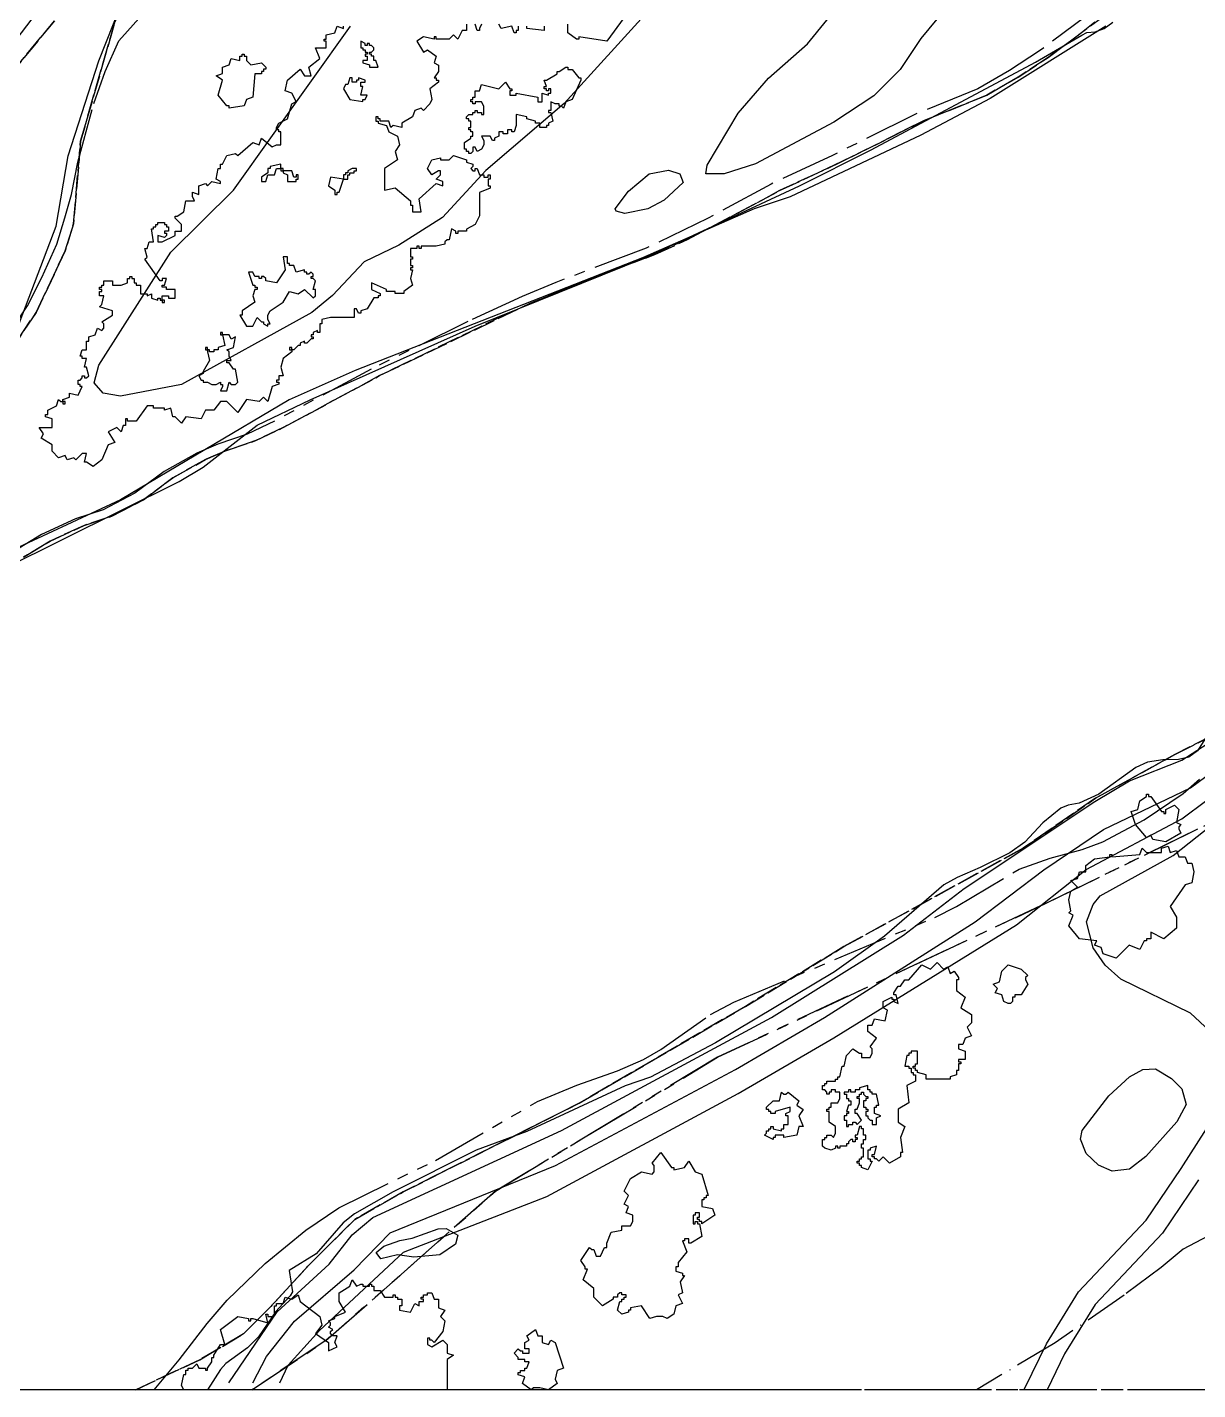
# Model space of a CAD drawing. Header units: metres. Extents: x -400 to 800, y -650 to 500.
# Drawn here: x 329.3 to 464.9, y -650 to -492.1 of the extents above; entities that cross this region are included whole.
import ezdxf

# ---------------------------------------------------------------- set-up
doc = ezdxf.new("R2010")
doc.units = ezdxf.units.M
doc.header["$LTSCALE"] = 2
for name, pattern in [('DASHDOT', [3.556, 2.54, -0.508, 0, -0.508]), ('DASHED', [1.524, 1.27, -0.254]), ('PHANTOM', [6.35, 3.175, -0.635, 0.635, -0.635, 0.635, -0.635])]:
    doc.linetypes.add(name, pattern=pattern)
for name, color, linetype in [('SITE-FLOOD-LIMIT', 5, 'DASHED'), ('SITE-PATH', 84, 'CONTINUOUS'), ('SITE-PROPERTY', 7, 'PHANTOM'), ('SITE-SETBACK-WATER', 1, 'DASHDOT'), ('SITE-TREE-CANOPY', 94, 'CONTINUOUS'), ('SITE-WATER-EDGE', 5, 'CONTINUOUS'), ('TOPO-CONTOUR-MAJOR', 8, 'CONTINUOUS'), ('TOPO-CONTOUR-MINOR', 9, 'CONTINUOUS')]:
    doc.layers.add(name, color=color, linetype=linetype)

msp = doc.modelspace()

# ---------------------------------------------------------------- linework, layer by layer
at = {"layer": 'SITE-FLOOD-LIMIT'}
for points in [[(457.73, -487.73), (451.03, -493.09), (447.55, -495.62), (444.06, -497.9), (440.43, -500.02), (433.19, -502.94), (423.58, -507.73), (416.45, -511.06), (409.17, -515), (401.99, -518.48), (391.51, -522.46), (384.68, -525.43), (370.12, -532.5), (358.95, -538.52), (355.76, -540.03), (352.37, -541.18), (349.94, -542.23), (346.15, -544.35), (342.77, -546.88), (339.08, -548.8), (335.89, -549.85), (331.95, -551.67), (328.87, -553.53)], [(340.19, -489.02), (335.48, -505.32), (334.66, -514.89), (333.71, -518.02), (330.33, -525.17), (328.28, -528.24)], [(328.28, -528.24), (330.33, -525.17), (333.71, -518.02), (334.66, -514.89), (335.48, -505.32), (340.19, -489.02)], [(328.87, -553.53), (331.95, -551.67), (335.89, -549.85), (339.08, -548.8), (342.77, -546.88), (346.15, -544.35), (349.94, -542.23), (352.37, -541.18), (355.76, -540.03), (358.95, -538.52), (370.12, -532.5), (387.62, -524.08), (395.21, -520.99), (401.99, -518.48), (405.79, -516.71), (416.45, -511.06), (423.58, -507.73), (433.19, -502.94), (440.43, -500.02), (444.06, -497.9), (447.55, -495.62), (454.15, -490.72)], [(327.33, -497.6), (332.47, -491.38)], [(332.47, -491.38), (327.33, -497.6)], [(472.12, -571.37), (462.21, -576.41), (453.05, -581.46), (444.64, -587.26), (423.88, -598.66), (412.48, -605.58), (393.22, -616.8), (372.84, -627.08), (367.23, -630.26), (361.81, -635.68), (357.51, -640.36), (354.33, -643.54), (349.28, -646.53), (341.87, -650), (197.14, -650)], [(477.58, -650), (341.87, -650), (349.28, -646.53), (354.33, -643.54), (357.51, -640.36), (361.81, -635.68), (367.23, -630.26), (372.84, -627.08), (393.22, -616.8), (412.48, -605.58), (423.88, -598.66), (444.64, -587.26), (453.05, -581.46), (462.21, -576.41), (472.12, -571.37)]]:
    msp.add_lwpolyline(points, dxfattribs=at)
at = {"layer": 'SITE-PATH'}
msp.add_lwpolyline([(464.97, -625.69), (460.79, -631.85), (452.99, -640.12), (449.46, -645.82), (447.43, -650), (444.75, -650), (444.87, -649.75), (447.34, -644.68), (451.08, -638.64), (458.91, -630.34), (462.96, -624.37), (472.09, -610.05)], dxfattribs=at)
at = {"layer": 'SITE-PROPERTY'}
for points in [[(327.29, -527.48), (329.33, -524.41), (330.98, -521.14), (332.71, -517.27), (333.64, -514.21), (334.43, -511.51), (335.15, -507.78), (337, -500.96), (338.34, -497.24), (339.92, -493.71), (342.59, -490.73)], [(453.15, -489.97), (446.55, -494.87), (443.07, -497.14), (439.42, -499.27), (432.19, -502.19), (422.58, -506.98), (415.45, -510.3), (408.17, -514.25), (400.99, -517.73), (390.51, -521.7), (386.61, -523.33), (380.34, -526.24), (369.12, -531.74), (357.95, -537.76), (354.76, -539.27), (351.37, -540.43), (348.94, -541.48), (345.15, -543.6), (341.78, -546.13), (338.09, -548.05), (334.9, -549.1), (330.95, -550.92), (327.87, -552.79)], [(590.29, -650), (355.33, -650), (363.9, -644.31), (383.52, -627), (409.26, -611.48), (447.32, -593.63), (487.67, -573.88), (506.34, -560.31), (518.83, -553.44), (530.87, -553.23), (544.47, -561.49), (560.05, -566.92)], [(487.67, -573.88), (447.32, -593.63), (409.26, -611.48), (383.52, -627), (363.9, -644.31), (355.33, -650), (344.01, -650), (346.88, -646.54), (350.13, -642.31), (352.47, -639.62), (356.85, -635.37), (361.57, -631.52), (365.39, -628.91), (376.6, -623.42), (388.39, -616.61), (392.96, -614.69), (397.66, -613.04), (400.68, -611.73), (402.69, -610.57), (408.43, -606.54), (411.15, -605.08), (434.42, -595.28), (436.93, -594.01), (444.18, -589.68), (447.77, -588.41), (451.48, -587.42), (453.88, -586.53), (458.68, -583.98), (463.17, -580.9), (465.07, -579.26)]]:
    msp.add_lwpolyline(points, dxfattribs=at)
at = {"layer": 'SITE-SETBACK-WATER'}
msp.add_lwpolyline([(466.79, -631.83), (463.17, -633.7), (460.65, -635.82), (456.35, -639.04), (448.38, -644.56), (439.23, -650), (-19.79, -650)], dxfattribs=at)
at = {"layer": 'SITE-TREE-CANOPY'}
for points in [[(380.18, -491.76), (380.18, -492.51), (379.68, -492.51), (379.18, -493.5), (378.68, -493), (378.18, -493.5), (376.68, -493.5), (376.68, -493.26), (376.43, -493.26), (376.43, -493.5), (375.18, -493.26), (374.43, -493.76), (375.18, -495), (375.68, -494.76), (376.68, -495.5), (376.43, -496.26), (376.93, -496.51), (376.93, -497.26), (376.43, -498.01), (376.68, -498.01), (376.68, -498.25), (376.93, -498.25), (376.93, -498.51), (375.93, -499.25), (376.18, -500.51), (375.93, -501.01), (375.18, -501.76), (374.93, -501.51), (374.18, -501.76), (373.93, -502.51), (372.68, -503.26), (372.68, -503.76), (371.68, -503.5), (371.43, -503.76), (371.18, -503.01), (370.18, -503.01), (370.18, -502.76), (369.93, -502.76), (369.93, -502.51), (369.68, -502.51), (369.68, -503.01), (369.93, -503.01), (369.93, -503.26), (370.93, -503.5), (371.18, -504.26), (372.18, -504.76), (372.43, -505.76), (371.93, -506.51), (372.18, -507.51), (370.68, -508.51), (370.68, -511.01), (371.93, -510.75), (373.68, -512.26), (373.68, -512.76), (373.93, -512.76), (373.93, -513.5), (374.93, -513.5), (374.68, -512.01), (376.68, -510.25), (377.43, -510.51), (377.43, -510.01), (376.68, -509.75), (377.18, -509.25), (377.18, -508.75), (376.93, -508.75), (376.18, -509.25), (375.68, -508.51), (376.18, -507.51), (377.18, -507.26), (377.18, -507.51), (378.18, -507.51), (378.68, -507.01), (380.18, -507.51), (380.18, -507.75), (380.93, -508.01), (380.93, -508.25), (380.68, -508.51), (380.93, -508.75), (381.18, -508.75), (381.18, -508.51), (381.43, -508.51), (381.68, -509.25), (382.18, -509.25), (382.18, -509.51), (382.68, -509.51), (382.68, -509.25), (382.93, -509.25), (382.93, -509.75), (382.68, -509.75), (382.68, -510.51), (382.93, -510.51), (382.93, -510.76), (381.68, -511.26), (381.68, -514), (381.18, -515), (380.18, -515.51), (380.18, -515.76), (379.18, -515.76), (379.18, -516.01), (378.93, -516.01), (378.93, -515.76), (378.43, -515.5), (378.18, -516.76), (377.93, -516.76), (377.68, -517.01), (377.68, -517.26), (376.68, -517.51), (374.93, -517.51), (374.93, -517.75), (374.68, -517.75), (374.68, -517.51), (374.43, -517.51), (374.43, -517.75), (373.68, -517.75), (373.68, -518.75), (373.93, -518.75), (373.93, -519.01), (373.68, -519.01), (373.68, -519.75), (373.93, -519.75), (373.93, -520.01), (373.68, -520.01), (373.68, -520.25), (373.93, -520.25), (373.68, -521.26), (373.93, -522.01), (372.93, -522.76), (372.93, -523), (371.93, -523), (371.93, -522.76), (370.93, -522.76), (370.93, -522.51), (369.18, -521.76), (369.18, -522.51), (370.18, -523), (370.18, -523.26), (369.93, -523.26), (369.93, -523.5), (369.43, -523.5), (368.68, -524.76), (367.93, -525), (367.93, -525.26), (367.68, -525.26), (367.43, -524.76), (367.18, -524.76), (367.18, -525.76), (364.43, -525.76), (363.43, -526), (363.43, -526.51), (363.18, -526.51), (363.18, -527.51), (362.93, -527.51), (362.93, -527.26), (362.43, -527.51), (362.43, -527.76), (362.18, -527.76), (362.18, -528.01), (362.43, -528.01), (362.43, -528.25), (362.18, -528.25), (361.68, -528.75), (361.43, -528.75), (361.43, -528.51), (360.93, -528.75), (360.93, -529.01), (360.68, -529.01), (360.18, -529.51), (359.93, -529.51), (359.93, -529.75), (358.93, -530.51), (358.68, -531.51), (358.93, -532.51), (358.43, -532.51), (358.43, -533.01), (358.18, -533.01), (358.18, -533.26), (358.43, -533.26), (358.43, -533.5), (357.68, -533.76), (357.18, -535.5), (356.68, -535), (356.18, -535.5), (354.68, -535.26), (353.68, -536.76), (352.43, -535.5), (351.68, -535.5), (350.93, -536.5), (349.93, -536.5), (349.43, -537.51), (347.68, -537.26), (347.18, -538.01), (346.43, -537.26), (346.18, -537.26), (345.93, -536.26), (345.18, -536.5), (345.18, -536.26), (343.93, -536.26), (343.93, -536), (343.18, -536), (341.93, -537.76), (340.93, -537.76), (340.93, -537.5), (340.68, -537.5), (340.68, -538.26), (340.43, -538.26), (340.18, -539.01), (339.68, -538.51), (338.68, -539.01), (339.43, -540.25), (338.68, -540.51), (337.93, -542.25), (336.93, -543.01), (336.18, -542.51), (335.93, -542.51), (336.18, -541.51), (335.68, -541.51), (334.93, -542.25), (334.68, -542.01), (333.93, -542.25), (333.68, -541.75), (332.93, -542.01), (332.18, -541.25), (332.18, -540.51), (330.93, -539.76), (331.18, -539.26), (330.68, -538.51), (332.18, -538.51), (332.18, -537.5), (331.43, -537.26), (331.43, -537), (331.68, -537), (331.68, -536.5), (332.68, -536), (332.93, -535.26), (333.18, -535.5), (333.43, -535.5), (333.43, -535.26), (334.18, -535), (334.18, -534.51), (335.18, -534.76), (335.68, -533.76), (335.43, -533.76), (335.43, -533.51), (335.18, -533.51), (335.18, -533.01), (335.43, -533.01), (335.68, -532.75), (335.68, -532.51), (335.93, -532.51), (335.93, -532.75), (336.18, -532.75), (336.43, -532.51), (336.18, -531.51), (335.93, -531.51), (336.18, -530.51), (335.68, -530.51), (335.68, -530.25), (335.43, -530.25), (335.68, -529.51), (336.18, -529.51), (336.18, -528.51), (336.43, -528.51), (336.43, -528), (337.18, -527.76), (337.43, -527), (337.93, -527.26), (338.18, -527), (338.18, -526.5), (337.93, -526.26), (339.18, -525.5), (339.18, -525), (337.68, -524.51), (337.93, -524.26), (338.18, -523.26), (337.68, -523.26), (337.68, -522.75), (337.93, -522.75), (337.93, -522.51), (337.68, -522.51), (337.68, -522.25), (337.93, -522.25), (337.93, -522.01), (338.18, -522.01), (338.18, -521.51), (339.18, -521.51), (339.18, -522.01), (340.18, -522.01), (340.93, -521.75), (340.93, -521.25), (341.18, -521.25), (341.18, -521.01), (341.43, -521.01), (341.43, -521.25), (341.68, -521.25), (341.68, -521.75), (341.93, -521.75), (341.93, -522.01), (342.43, -522.01), (342.43, -523.01), (343.18, -523.01), (343.18, -523.26), (343.68, -523.01), (343.68, -523.51), (344.43, -523.76), (344.43, -523.51), (344.68, -523.51), (344.68, -523.76), (344.93, -523.76), (344.93, -523.26), (345.68, -523.26), (345.68, -523.51), (346.43, -523.51), (346.43, -522.51), (345.43, -522.51), (345.43, -522.25), (344.93, -522.25), (344.93, -522.01), (345.18, -522.01), (345.43, -521.25), (344.93, -521.25), (344.93, -521.51), (344.68, -521.51), (342.93, -519.01), (343.18, -518.76), (342.93, -517.76), (343.18, -517.76), (343.43, -517), (343.93, -517), (343.68, -515.5), (343.93, -515.5), (343.93, -515.26), (344.18, -515.26), (344.18, -515), (344.43, -515), (344.43, -514.76), (345.18, -514.76), (345.18, -515), (345.43, -515), (345.43, -515.26), (345.68, -515.26), (345.68, -515.76), (345.18, -515.76), (345.18, -516), (345.43, -516), (345.43, -516.26), (345.18, -516.5), (344.43, -516.26), (344.43, -517), (344.93, -517), (346.43, -516.26), (346.43, -515.76), (347.18, -515.76), (347.18, -515), (346.43, -514.26), (346.43, -514.01), (346.68, -514.01), (347.43, -513.51), (347.68, -512.25), (348.68, -512.25), (348.43, -511.75), (348.43, -511.25), (349.18, -511.51), (349.18, -510.51), (349.93, -510.25), (350.18, -510.51), (350.68, -510.01), (351.68, -510.25), (351.68, -510.01), (351.18, -509.75), (351.43, -508.51), (351.68, -508.51), (351.68, -508.01), (351.93, -508.01), (352.43, -507), (353.43, -506.76), (353.68, -507), (355.43, -505.5), (356.18, -505.76), (356.43, -505), (357.68, -506), (358.18, -505.76), (358.68, -505.76), (358.68, -504.26), (358.43, -504.26), (358.43, -504), (358.18, -504), (358.18, -503.76), (358.43, -503.26), (359.43, -502.76), (359.93, -501.01), (360.43, -500.75), (359.93, -499.75), (359.18, -499.51), (359.43, -498.26), (360.93, -497), (361.43, -497.76), (362.18, -497.76), (361.93, -496.76), (363.18, -495.76), (362.68, -494.5), (363.93, -494.5), (363.93, -493.76), (363.68, -493.76), (363.68, -493.51), (363.93, -493.51), (363.93, -493.01), (364.93, -492.76), (365.18, -492.01), (365.93, -492.26), (365.93, -492.01)], [(381.93, -491.76), (381.68, -492.26), (381.68, -492.51), (381.43, -492.51), (381.18, -491.76)], [(386.18, -492.01), (386.18, -492.5), (385.93, -492.5), (385.93, -492.76), (385.68, -492.76), (385.43, -492.01), (384.18, -492.26), (383.93, -491.76)], [(389.18, -492.01), (389.18, -492.5), (387.18, -492.26), (387.18, -492.01)], [(398.43, -491.01), (396.43, -493.76), (393.18, -493.26), (393.18, -493.5), (392.93, -493.5), (391.93, -492.76), (391.93, -491.76)]]:
    msp.add_lwpolyline(points, dxfattribs=at)
for points in [[(367.93, -494.26), (367.93, -494.5), (368.18, -494.5), (368.18, -494.76), (368.43, -494.76), (368.43, -495), (368.68, -495), (368.68, -495.26), (368.43, -495.26), (368.43, -495.5), (368.68, -495.5), (368.68, -496), (368.18, -496), (368.18, -496.26), (368.93, -496.5), (368.93, -496.76), (369.93, -496.76), (369.68, -496), (369.43, -496), (369.43, -495.5), (369.18, -495.5), (369.18, -495.26), (368.93, -495.26), (368.93, -495), (369.18, -495), (369.43, -494.76), (369.43, -494.5), (369.18, -494.26), (368.93, -494.26), (368.93, -494), (368.68, -494), (368.68, -494.26), (368.43, -494.26), (368.43, -494), (367.93, -493.76)], [(354.43, -495.5), (354.68, -495.5), (354.68, -496), (355.18, -496.5), (356.43, -496.26), (356.93, -496.76), (356.93, -497), (356.68, -497), (356.68, -497.26), (356.43, -497.26), (356.43, -497.51), (355.68, -497.51), (355.43, -500.25), (354.68, -500.51), (354.43, -501.25), (352.68, -501.51), (352.68, -501.25), (352.43, -501.25), (351.43, -500.01), (351.93, -498.26), (351.18, -497.76), (351.93, -497.5), (351.93, -496.76), (352.68, -496.5), (352.93, -495.76), (353.93, -496), (353.93, -495.5), (354.18, -495.5), (354.18, -495.26), (354.43, -495.26)], [(391.93, -497.01), (392.43, -497.01), (393.18, -498.01), (393.43, -498.01), (393.43, -498.25), (392.43, -500.51), (391.68, -500.76), (391.43, -501.51), (391.18, -501.26), (390.93, -501.26), (390.93, -501.01), (390.43, -501.01), (389.93, -500.76), (389.93, -501.76), (389.68, -501.76), (389.68, -502.01), (389.93, -502), (390.18, -503), (389.68, -503.26), (389.68, -503.5), (389.43, -503.5), (389.43, -503.76), (388.68, -503.76), (388.68, -503.26), (388.18, -503.26), (388.18, -503), (387.18, -502.76), (387.18, -502.5), (385.93, -502.26), (385.93, -503.5), (385.68, -504.26), (385.43, -504.26), (385.43, -504), (384.93, -504), (384.93, -504.5), (384.43, -504.5), (384.43, -504.26), (383.93, -504.26), (383.93, -504.76), (383.43, -505), (383.43, -505.26), (383.18, -505.26), (382.93, -504.76), (381.93, -504.76), (382.18, -505.26), (382.18, -505.76), (381.93, -506.26), (381.43, -506.51), (381.18, -506.01), (380.93, -506.01), (380.93, -506.51), (380.68, -506.76), (380.43, -506.76), (380.43, -506.51), (380.18, -506.51), (380.18, -506.26), (379.93, -506.26), (379.93, -505.5), (380.68, -505), (380.68, -504.76), (380.93, -504.76), (380.93, -504.26), (380.68, -504.26), (380.68, -504), (380.43, -504), (380.43, -503.76), (380.68, -503.76), (380.68, -503), (380.43, -503), (380.43, -502.76), (380.18, -502.76), (380.18, -502.51), (380.43, -502.26), (380.93, -502.26), (380.93, -502.01), (381.18, -502.01), (381.18, -501.76), (381.43, -501.76), (381.43, -502.01), (381.93, -502.01), (381.93, -502.26), (382.18, -502.26), (382.18, -501.26), (381.93, -500.76), (381.18, -500.76), (381.18, -501.01), (380.93, -501.01), (380.93, -500.76), (380.68, -500.76), (380.68, -500.51), (380.93, -500.51), (380.93, -500.25), (381.18, -500.25), (381.18, -499.51), (381.68, -499.51), (381.93, -498.75), (383.93, -499.25), (384.68, -498.51), (385.18, -499.25), (385.43, -499.25), (385.43, -499.51), (385.18, -499.51), (385.18, -500.01), (385.93, -500.01), (385.93, -499.75), (388.43, -500.25), (388.43, -500.76), (388.93, -500.76), (388.93, -499.75), (389.68, -500.01), (389.68, -499.75), (389.93, -499.75), (389.93, -499.25), (389.68, -499.25), (389.68, -499.51), (389.43, -499.51), (389.43, -499.25), (389.18, -499.25), (389.18, -499.01), (389.43, -499.01), (389.18, -498.25), (389.43, -498.25), (390.68, -497.51), (390.68, -497.25), (390.93, -497.25), (391.68, -496.76), (391.93, -496.76)], [(367.68, -498.26), (367.43, -498.26), (367.43, -498.51), (366.93, -498.51), (366.93, -498.01), (366.68, -498.01), (366.43, -498.75), (366.18, -498.75), (365.93, -499.25), (366.68, -500.51), (368.18, -500.75), (368.18, -500.51), (368.43, -500.51), (368.68, -500.01), (367.93, -500.01), (368.18, -499.01), (367.93, -499.01), (367.93, -498.51), (368.43, -498.51), (368.43, -498.26), (367.68, -498.01)], [(358.68, -508.01), (357.43, -508.26), (357.43, -508.51), (357.18, -508.51), (357.18, -509.01), (356.43, -509.51), (356.43, -510.01), (356.93, -510.01), (357.18, -509.25), (357.93, -509.25), (358.18, -508.51), (358.68, -508.51)], [(358.68, -508.76), (358.93, -508.76), (358.93, -508.51), (358.68, -508.51)], [(358.93, -509.01), (359.43, -509.25), (359.43, -510.01), (360.43, -510.01), (360.43, -509.75), (360.68, -509.75), (360.68, -509.25), (360.43, -509.25), (360.43, -509.51), (360.18, -509.51), (359.93, -508.76), (358.93, -508.76)], [(364.43, -509.51), (364.18, -510.51), (364.93, -511.01), (364.93, -511.51), (365.18, -511.51), (365.18, -511.25), (365.43, -511.25), (365.93, -509.75)], [(366.18, -509.75), (366.43, -509.75), (366.43, -509.25), (366.68, -509.25), (366.68, -509.01), (367.18, -509.01), (367.18, -508.75), (367.43, -508.75), (367.43, -508.51), (366.93, -508.51), (366.43, -508.75), (366.43, -509.01), (366.18, -509.01), (366.18, -509.25), (365.93, -509.25), (365.93, -509.75)], [(359.18, -520.25), (358.18, -521.76), (356.93, -521.51), (356.93, -521.25), (356.68, -521.01), (356.43, -521.01), (356.43, -521.25), (356.18, -521.25), (356.18, -521.01), (355.68, -521.01), (355.43, -520.51), (354.93, -520.51), (355.43, -522.01), (355.68, -522.01), (355.68, -522.26), (355.93, -522.26), (355.93, -522.51), (355.68, -522.51), (355.43, -523.26), (355.68, -524), (354.18, -525), (354.18, -525.5), (353.93, -525.5), (354.68, -526.76), (355.43, -526.76), (355.93, -525.76), (356.43, -526.26), (356.68, -526.26), (356.68, -526.5), (357.18, -526.76), (357.18, -526.5), (357.43, -526.5), (357.18, -526), (357.18, -525.5), (357.43, -525), (358.93, -524), (359.68, -522.76), (360.68, -523.01), (361.43, -522.51), (362.43, -523.5), (362.68, -523.26), (362.68, -522.51), (362.43, -522.51), (362.68, -521.51), (362.43, -521.25), (362.18, -521.25), (362.18, -521.01), (362.43, -521.01), (362.43, -520.75), (362.18, -520.51), (361.93, -520.75), (361.68, -520.75), (361.68, -520.51), (361.43, -520.51), (361.43, -520.25), (360.43, -520.51), (360.18, -519.75), (359.68, -519.75), (359.68, -519.51), (359.43, -519.51), (359.43, -518.75), (358.93, -518.75)], [(344.93, -524.01), (345.18, -524.01), (345.18, -523.76), (344.93, -523.76)], [(350.18, -529.75), (350.43, -530.75), (349.68, -532.01), (349.68, -532.26), (349.18, -532.51), (349.43, -533.01), (349.68, -533.01), (349.68, -533.26), (350.18, -533.26), (350.68, -533.51), (351.18, -533.51), (351.68, -533.26), (351.68, -533.51), (351.93, -533.51), (351.93, -533.76), (351.68, -534.26), (352.43, -534.26), (352.68, -533.26), (352.93, -533.51), (353.43, -533.51), (353.68, -533.26), (353.43, -531.75), (353.18, -531.75), (352.68, -531.01), (352.43, -531.01), (352.43, -530.75), (352.93, -530.75), (352.68, -530.25), (352.68, -529.75), (352.43, -529.51), (353.18, -529.25), (353.43, -528.01), (352.93, -528.26), (352.68, -527.76), (351.93, -527.76), (352.18, -529.01), (351.43, -529.25), (351.43, -529.51), (350.93, -529.51), (350.93, -529.75), (350.43, -529.75), (350.43, -529.51), (350.18, -529.51)], [(351.93, -527.51), (351.68, -527.51), (351.68, -527.76), (351.93, -527.76)], [(350.18, -529.25), (349.93, -529.25), (349.93, -529.51), (350.18, -529.51)], [(359.93, -529.25), (359.68, -529.25), (359.68, -529.51), (359.93, -529.51)], [(333.43, -535.76), (333.68, -535.76), (333.68, -535.5), (333.43, -535.5)], [(459.18, -581.26), (459.43, -581.26), (460.68, -583.01), (460.93, -583.01), (460.93, -583.25), (461.18, -583.25), (461.18, -582.75), (462.18, -582.25), (462.68, -582.75), (462.43, -584.26), (462.93, -584.51), (462.68, -584.76), (462.68, -585.01), (462.93, -585.51), (461.18, -586.5), (459.68, -586.26), (459.43, -585.76), (458.93, -586.01), (457.68, -584.51), (457.18, -583.01), (457.93, -582.75), (458.18, -581.75), (458.93, -581.26), (458.93, -581.01), (459.18, -581.01)], [(461.68, -587.76), (462.43, -587.5), (462.68, -588.26), (463.43, -588.26), (463.68, -589), (464.18, -589), (464.43, -590.01), (464.18, -591.25), (463.43, -591.51), (461.68, -594.01), (462.43, -595.26), (462.43, -596.5), (460.93, -597.76), (459.43, -597), (459.43, -597.76), (458.93, -597.76), (458.93, -598), (458.68, -598), (458.18, -599), (456.93, -598.5), (455.43, -600.01), (453.93, -599.51), (453.68, -598.76), (452.93, -598.5), (453.18, -598), (451.18, -597.76), (449.93, -596.26), (450.43, -595.01), (449.93, -594.76), (450.18, -594.51), (449.93, -593.25), (450.18, -592.25), (450.93, -591.75), (450.18, -591.01), (450.93, -590.76), (451.18, -590.01), (451.93, -590.01), (451.93, -589.26), (452.93, -588.5), (454.68, -588.26), (454.68, -588), (454.93, -588), (454.93, -588.26), (458.18, -588), (458.43, -587.26), (458.93, -587.76), (460.68, -587.76), (460.68, -587.26), (461.43, -587)], [(435.43, -601.26), (435.93, -601.01), (436.18, -601.76), (436.68, -601.51), (437.18, -602.25), (437.18, -602.51), (436.93, -602.51), (436.93, -603.75), (437.93, -604.51), (437.43, -605.76), (438.68, -606.51), (438.68, -607.5), (438.18, -608), (438.68, -609), (437.93, -609.26), (437.68, -610.01), (437.18, -610.01), (437.18, -610.51), (437.93, -610.76), (437.93, -611.75), (437.18, -611.75), (437.18, -612.01), (437.43, -612.01), (437.43, -612.25), (437.18, -612.25), (437.18, -613.01), (436.93, -613.01), (436.93, -613.51), (436.18, -613.75), (436.18, -614.01), (433.43, -614.01), (433.43, -613.51), (432.43, -613.25), (432.43, -613.01), (432.18, -613.01), (432.18, -612.75), (431.93, -612.75), (431.93, -612.51), (432.18, -612.51), (432.18, -612.25), (432.43, -612.25), (432.43, -610.76), (431.68, -610.76), (431.68, -611.01), (431.43, -611.01), (431.43, -611.26), (431.18, -611.26), (430.93, -612.51), (431.43, -612.51), (431.43, -612.75), (431.68, -612.75), (431.68, -613.25), (431.93, -613.25), (431.93, -613.51), (432.18, -613.51), (432.18, -614.25), (431.18, -614.75), (431.43, -616.76), (430.18, -617.5), (430.18, -619), (430.93, -619.5), (430.43, -620.76), (430.68, -622.51), (430.43, -622.51), (430.43, -623.01), (429.18, -623.75), (428.43, -623.01), (427.93, -623.51), (427.68, -623.25), (427.43, -623.25), (427.43, -623.01), (427.18, -623.01), (427.18, -622.75), (427.43, -622.75), (427.68, -621.76), (426.93, -622.01), (426.93, -622.25), (426.68, -622.25), (426.68, -623.25), (426.93, -623.25), (426.93, -623.51), (427.18, -623.51), (426.68, -624.51), (425.93, -624.25), (425.93, -624.01), (425.68, -624.01), (425.68, -623.75), (425.43, -623.75), (425.43, -623.51), (425.68, -623.51), (425.68, -623.25), (425.93, -623.25), (425.93, -623.01), (426.18, -623.01), (426.18, -622.01), (425.93, -622.01), (425.93, -621.51), (426.18, -621.51), (426.18, -621.01), (426.43, -621.01), (426.43, -620.51), (426.18, -620.51), (426.18, -619.76), (425.93, -619.76), (425.93, -619.5), (425.68, -619.5), (425.43, -620.51), (425.18, -620.51), (425.18, -620.76), (425.43, -620.76), (425.43, -621.01), (425.18, -621.01), (425.18, -621.26), (424.93, -621.26), (424.93, -621.01), (424.68, -621.01), (424.43, -621.26), (424.43, -621.51), (424.18, -621.51), (424.18, -621.76), (423.43, -621.76), (423.43, -622.01), (423.18, -622.01), (423.18, -621.76), (422.93, -621.76), (422.93, -622.01), (422.43, -622.25), (421.68, -622.01), (421.43, -621.76), (421.43, -621.01), (421.68, -621.01), (421.68, -620.76), (421.93, -620.76), (421.93, -620.51), (422.43, -620.51), (422.68, -620.76), (422.93, -620.26), (422.93, -619.5), (422.18, -619), (422.18, -617.76), (421.93, -617.76), (421.93, -617.5), (422.18, -617.5), (422.18, -617.26), (422.43, -617.26), (422.43, -616.76), (423.18, -616.76), (423.43, -616.26), (423.43, -615.51), (422.93, -615.51), (422.93, -615.25), (422.43, -615.25), (422.43, -615.51), (422.18, -615.51), (422.18, -615.76), (421.93, -615.76), (421.93, -615.51), (421.68, -615.25), (421.43, -615.25), (421.43, -614.75), (421.68, -614.75), (421.68, -614.51), (421.93, -614.51), (421.93, -614.25), (422.93, -614.25), (422.93, -614.01), (423.18, -614.01), (423.18, -613.75), (423.43, -613.75), (423.68, -612.51), (423.93, -612.51), (424.18, -611.26), (424.93, -610.5), (425.68, -611.01), (425.93, -611.01), (425.93, -611.51), (426.93, -611.51), (427.18, -611.01), (427.18, -610.51), (426.93, -610.26), (427.68, -609.26), (426.68, -608.5), (426.68, -607.76), (427.18, -607.76), (427.43, -607.01), (428.68, -607.26), (428.93, -606.01), (428.43, -605.76), (428.43, -605.01), (429.43, -604.51), (429.43, -604.75), (429.68, -604.75), (429.68, -605.01), (430.18, -605.25), (429.93, -604.25), (429.68, -604.25), (429.68, -604.01), (430.18, -603.25), (430.43, -603.25), (430.93, -602.51), (431.43, -602.51), (432.93, -600.76), (433.93, -601.26), (434.68, -600.51)], [(442.93, -605.26), (442.43, -605.01), (442.18, -604.25), (441.43, -604.01), (441.68, -603.51), (441.18, -603.01), (441.93, -602.75), (442.18, -601.51), (442.93, -600.76), (444.43, -601.26), (445.18, -602.01), (444.93, -602.25), (444.93, -602.51), (445.18, -603.01), (444.43, -604.25), (443.68, -604.25), (443.68, -604.51), (443.43, -604.51), (443.43, -605.01), (443.18, -605.26)], [(418.68, -616.51), (418.43, -617.01), (419.18, -617.51), (418.68, -618.26), (419.18, -619.5), (418.68, -619.5), (418.43, -620.5), (416.93, -620.76), (416.93, -620.5), (415.93, -620.5), (415.93, -620.76), (415.68, -620.76), (415.68, -621.01), (414.68, -620.5), (414.93, -620.26), (414.93, -620), (415.18, -620), (415.18, -619.76), (415.43, -619.76), (415.43, -619.5), (415.68, -619.5), (415.68, -619.76), (416.68, -620), (416.68, -619.76), (416.93, -619.76), (416.93, -619.26), (417.43, -619.26), (417.43, -618.26), (417.18, -618.26), (417.18, -618), (417.68, -617.76), (417.68, -617.26), (415.93, -617.76), (415.93, -618), (415.43, -618), (415.43, -617.76), (415.18, -617.76), (415.18, -617.51), (414.93, -617.51), (414.93, -617.26), (415.68, -616.51), (416.43, -616.51), (416.68, -615.51), (416.93, -615.75), (417.18, -615.75), (417.43, -615.51)], [(425.18, -615.51), (424.68, -615.51), (424.68, -615.25), (424.43, -615.25), (424.43, -615.51), (423.93, -615.51), (423.93, -615.76), (424.18, -615.76), (424.18, -616.26), (424.43, -616.26), (424.43, -616.51), (424.68, -616.51), (424.68, -617.01), (424.43, -617.01), (424.18, -617.76), (424.43, -617.76), (424.43, -618), (424.18, -618), (424.18, -618.26), (423.93, -618.26), (423.93, -618.76), (424.18, -618.76), (424.18, -619.5), (424.43, -619.5), (424.43, -619.26), (424.93, -619.26), (424.93, -619), (425.18, -619), (425.43, -619.26), (425.93, -618.76), (425.43, -618), (425.18, -618), (425.18, -617.5), (425.43, -617.5), (425.68, -616.76), (425.68, -616.26), (425.43, -616.26), (425.43, -616.01), (425.68, -616.01), (425.68, -615.76), (425.93, -615.76), (425.93, -615.51), (426.18, -615.51), (426.18, -615.76), (426.43, -616.01), (426.68, -616.01), (426.68, -616.26), (426.43, -616.26), (426.43, -616.51), (426.18, -616.51), (426.18, -617.26), (426.43, -617.26), (426.43, -617.5), (426.68, -617.5), (426.68, -617.76), (426.43, -617.76), (426.43, -618.26), (426.68, -618.26), (426.68, -618.5), (426.93, -618.76), (427.18, -618.76), (427.18, -619.26), (427.68, -619.26), (427.68, -618.5), (428.18, -618.26), (427.43, -618), (427.43, -617.26), (427.68, -617.26), (427.68, -617.01), (427.93, -617.01), (427.68, -615.76), (427.18, -615.76), (427.18, -615.51), (426.93, -615.51), (426.93, -615.25), (426.68, -615.25), (426.68, -614.75), (425.68, -615.01), (425.68, -615.25), (425.18, -615.25)], [(403.93, -624.25), (404.18, -624.25), (404.18, -624.51), (405.43, -624.25), (405.93, -623.51), (406.68, -624.75), (407.43, -625.01), (408.18, -627.51), (407.93, -627.51), (407.93, -627.76), (407.68, -627.76), (407.68, -628), (407.43, -628), (407.43, -628.76), (408.68, -629), (408.93, -629.76), (407.43, -630.76), (407.43, -630.5), (407.18, -630.5), (407.18, -630.26), (406.93, -630.26), (406.93, -630), (407.18, -630), (407.18, -629.5), (406.68, -629.5), (406.68, -629.76), (406.43, -629.76), (406.43, -630.76), (406.68, -630.76), (406.68, -630.5), (406.93, -630.5), (406.93, -630.76), (407.18, -630.76), (407.43, -632.26), (406.18, -633.01), (405.93, -633.01), (405.93, -632.51), (405.43, -632.51), (405.43, -632.76), (405.18, -632.76), (405.68, -634.01), (404.68, -635.25), (404.68, -635.75), (404.43, -635.75), (404.43, -636.26), (405.18, -636.51), (405.18, -636.76), (405.43, -636.76), (404.93, -637.51), (405.18, -638.76), (404.68, -639), (405.18, -640), (404.43, -640.26), (404.18, -641.26), (403.43, -641.76), (402.93, -641.51), (402.18, -641.51), (401.43, -641.76), (400.43, -640.26), (399.18, -640.5), (399.18, -640.76), (398.93, -640.76), (398.93, -641), (398.18, -641.26), (397.68, -640.76), (397.93, -639.76), (398.18, -639.76), (398.18, -639.5), (398.43, -639.5), (398.43, -639.26), (398.68, -639.26), (398.68, -639), (398.18, -639), (398.18, -638.76), (397.93, -638.76), (397.68, -639), (397.68, -639.26), (397.18, -639.26), (397.18, -639.5), (395.93, -640.26), (394.93, -639.26), (394.93, -638.26), (393.68, -637.26), (394.18, -636.01), (393.93, -636.01), (393.93, -635.75), (393.43, -635.01), (394.43, -633.51), (394.68, -633.75), (394.93, -633.75), (395.18, -634.51), (395.68, -634.51), (396.18, -633.51), (396.43, -633.51), (396.43, -633.01), (396.93, -631.76), (398.18, -631.5), (398.18, -631), (399.18, -631), (399.43, -630.5), (399.43, -629.76), (398.68, -629.5), (398.93, -628.76), (398.43, -628.5), (398.93, -627.51), (398.43, -627.01), (399.18, -625.51), (400.43, -624.75), (401.68, -625.01), (401.93, -624.75), (401.93, -624.01), (401.68, -623.75), (402.68, -622.51)], [(369.71, -634.09), (370.6, -633.37), (372.45, -632.69), (373.89, -632.44), (376.9, -631.35), (377.82, -631.3), (379.19, -632.1), (378.92, -633.15), (377.09, -634.38), (374.08, -634.63), (372.19, -634.36), (370.25, -634.83)], [(347.18, -649.51), (347.43, -648.25), (347.68, -648.25), (347.68, -647.75), (347.93, -647.75), (347.93, -647.51), (348.43, -647.51), (348.93, -647.01), (349.18, -647.51), (349.93, -647.51), (349.93, -647.75), (350.18, -647.75), (350.18, -647.51), (350.68, -646.75), (350.68, -646.25), (350.93, -646.25), (350.93, -646.01), (351.68, -644.76), (352.18, -644.76), (351.68, -643), (353.68, -641.5), (354.93, -641.76), (354.93, -642), (355.18, -642), (355.18, -641.76), (355.43, -641.76), (357.18, -642.26), (356.93, -641.26), (357.18, -641.26), (357.18, -641.5), (357.68, -641.5), (357.93, -641.26), (357.93, -640.26), (358.18, -640.26), (358.18, -640.01), (358.93, -640.01), (359.18, -639.26), (359.93, -639.51), (360.68, -639.01), (360.93, -639.76), (363.18, -641.5), (363.43, -642.5), (362.68, -643.5), (364.18, -644.51), (364.18, -645.51), (365.18, -645.01), (364.93, -644.51), (365.18, -643.76), (364.68, -643.76), (364.43, -643.51), (364.43, -643.26), (364.68, -643), (364.18, -642.76), (364.43, -642.5), (364.43, -642.26), (364.18, -642), (364.93, -641.76), (364.93, -641.5), (366.18, -641), (365.43, -639.76), (365.43, -638.76), (366.68, -638.01), (366.93, -637.25), (367.43, -638.01), (367.93, -637.75), (368.18, -637.75), (368.18, -638.01), (368.93, -638.01), (368.93, -637.75), (369.18, -637.75), (369.18, -638.01), (369.43, -638.01), (369.43, -638.51), (370.18, -638.51), (370.68, -639.26), (371.68, -639.26), (371.68, -639.01), (371.93, -639.01), (371.93, -639.26), (372.18, -639.26), (372.18, -639.51), (372.68, -639.51), (372.68, -640.26), (372.43, -640.26), (372.43, -640.76), (373.68, -641), (374.18, -640), (374.68, -640.26), (374.68, -639.76), (375.18, -639.76), (375.18, -639.51), (374.93, -639.51), (374.93, -639.26), (375.18, -639.26), (375.18, -639.01), (375.68, -639.01), (375.68, -638.76), (376.18, -638.76), (376.43, -639.51), (376.93, -639.51), (376.93, -640.5), (377.68, -640.76), (377.18, -641.5), (377.68, -642), (377.43, -643.26), (376.43, -644.51), (376.18, -644.26), (375.93, -644.26), (375.93, -644.01), (375.68, -644.01), (375.68, -644.75), (376.18, -645.01), (377.43, -644.26), (377.93, -644.75), (377.93, -645.75), (378.68, -646.01), (377.93, -646.51), (377.93, -650), (347.43, -650)], [(386.68, -649.26), (386.93, -648.51), (386.18, -648.26), (386.18, -648.01), (386.43, -648.01), (386.43, -647.76), (386.93, -647.76), (386.93, -647.51), (387.18, -647.51), (387.43, -646.75), (386.93, -646.75), (386.93, -646.51), (386.18, -646.51), (386.18, -646.25), (385.68, -645.75), (386.18, -645.25), (386.43, -645.51), (386.68, -645.51), (386.68, -645.75), (387.43, -645.75), (387.43, -645.25), (386.93, -645.25), (386.93, -644.51), (387.43, -644.25), (387.18, -643.76), (388.18, -643.01), (388.43, -643.75), (388.93, -643.75), (388.93, -644.51), (389.68, -644.75), (389.93, -644.25), (390.43, -644.51), (391.43, -647.51), (390.68, -647.76), (390.43, -648.76), (390.68, -649.26), (389.68, -650), (388.68, -649.76), (387.93, -649.76), (387.67, -650)]]:
    msp.add_lwpolyline(points, close=True, dxfattribs=at)
at = {"layer": 'SITE-WATER-EDGE'}
for points in [[(326.64, -554.86), (346.91, -544.76), (349.66, -543.1), (355.94, -538.25), (362.09, -535.3), (381.19, -526.76), (400.93, -518.81), (418.73, -510.5), (427.06, -506.35), (446.08, -496.17), (451.46, -493.04), (452.02, -492.75), (452.99, -492.67), (454.02, -492.27), (455.04, -491.54)], [(466.06, -574.08), (464.84, -575.96), (463.85, -576.69), (462.65, -576.97), (460.84, -577), (459.06, -577.29), (457.69, -577.9), (453.4, -580.98), (451.16, -582.02), (449.86, -582.27), (449.01, -582.63), (446.92, -584.32), (444.84, -586.56), (443.11, -587.79), (439.69, -589.5), (437.01, -590.65), (435.48, -591.51), (428.59, -597.45), (422.82, -601.58), (409.02, -609.79), (401.5, -613.8), (398.55, -614.79), (387.17, -620.07), (381.3, -622.25), (371.68, -627.08), (367.19, -629.6), (365.9, -630.67), (362.75, -634.26), (359.63, -636.17), (360.02, -638.65), (359.74, -639.12), (358.1, -640.94), (356.07, -643.87), (354.83, -645.13), (352.3, -646.96), (351.68, -647.64), (350.19, -650), (195.21, -650)]]:
    msp.add_lwpolyline(points, dxfattribs=at)
at = {"layer": 'TOPO-CONTOUR-MAJOR'}
for points in [[(437.83, -487.32), (432.79, -493.45), (430.4, -497.03), (427.35, -500.06), (422.72, -503.13), (413.65, -507.97), (410.01, -509.13), (407.88, -509.13), (408.06, -508.12), (411.66, -502.07), (415.15, -498.04), (419.69, -494.05), (423.82, -488.97)], [(401.56, -489.9), (391.48, -500.98), (382.41, -508.74), (377.38, -514.16), (372.34, -517.37), (368.31, -519.33), (364.66, -523.23), (362.26, -525.2), (347.15, -533.53), (340.09, -534.87), (338.08, -534.51), (337.07, -533.34), (337.58, -531.29), (345.95, -518.19), (353.19, -510.99), (366.76, -492)], [(355.44, -649.18), (357.01, -646.16), (360.25, -642.07), (367.18, -636.09), (371.33, -631.82), (390.47, -624.01), (411.34, -612.91), (421.65, -606.86), (439.1, -595.78), (447.05, -589.74), (453.95, -585.07), (464.03, -580.27), (484.18, -565.36)]]:
    msp.add_lwpolyline(points, dxfattribs=at)
msp.add_lwpolyline([(401.34, -509.13), (403.57, -508.68), (404.87, -509.13), (405.27, -510.13), (403.09, -512.15), (401.19, -513.16), (398.53, -513.73), (397.53, -513.45), (397.4, -513.16), (398.94, -511.14)], close=True, dxfattribs=at)
at = {"layer": 'TOPO-CONTOUR-MINOR'}
for points in [[(328.06, -527.26), (332.66, -515.17), (334.05, -507.04), (337.59, -496.03), (340.09, -489.7), (343.74, -485.95), (344.61, -483.94), (344.12, -483.2), (343.12, -482.74), (340.09, -482.61), (338.08, -483.23), (334.05, -485.58), (326.09, -496.03)], [(454.22, -492), (440.85, -500.37), (432.79, -504.63), (417.68, -511.77), (413.48, -513.16), (400.55, -518.85), (367.3, -531.89), (359.62, -535.32), (340.09, -546.87), (325.99, -553.47)], [(358.57, -649.18), (359.52, -647.17), (363.14, -643.14), (372.87, -634.07), (389.47, -627.62), (411.63, -615.67), (422.72, -609.24), (443.88, -596.15), (451.94, -589.71), (463.02, -583.86), (486.2, -566.56), (496.27, -561.05), (502.32, -556.7), (505.34, -555.46), (513.4, -554.21), (526.5, -555.04), (528.52, -554.89), (533.55, -553.6), (539.6, -554.49), (543.63, -553.94), (545.65, -554.21), (547.66, -555.51), (551.69, -559.38)], [(352.64, -649.18), (358.23, -640.97), (364.28, -635.45), (366.94, -632.05), (369.31, -630.06), (391.18, -619.96), (415.49, -606.86), (430.78, -597.33), (437.83, -591.94), (452.95, -581.83), (456.98, -579.46), (463.02, -577.04), (468.35, -573.61)], [(470.08, -611.99), (464.03, -606.36), (455.97, -602.43), (454.15, -600.82), (452.76, -598.8), (452, -595.78), (452.75, -593.77), (453.56, -592.76), (462.01, -588.1), (479.07, -574.62)]]:
    msp.add_lwpolyline(points, dxfattribs=at)
msp.add_lwpolyline([(458.52, -612.91), (460, -612.83), (461.85, -613.92), (463.02, -615.14), (463.53, -616.94), (462.46, -618.96), (458.87, -622.99), (456.98, -624.44), (454.96, -624.69), (453.39, -623.99), (451.94, -622.63), (451.3, -620.97), (451.49, -619.96), (454.58, -615.93), (456.98, -613.75)], close=True, dxfattribs=at)

doc.saveas('drawing.dxf')
